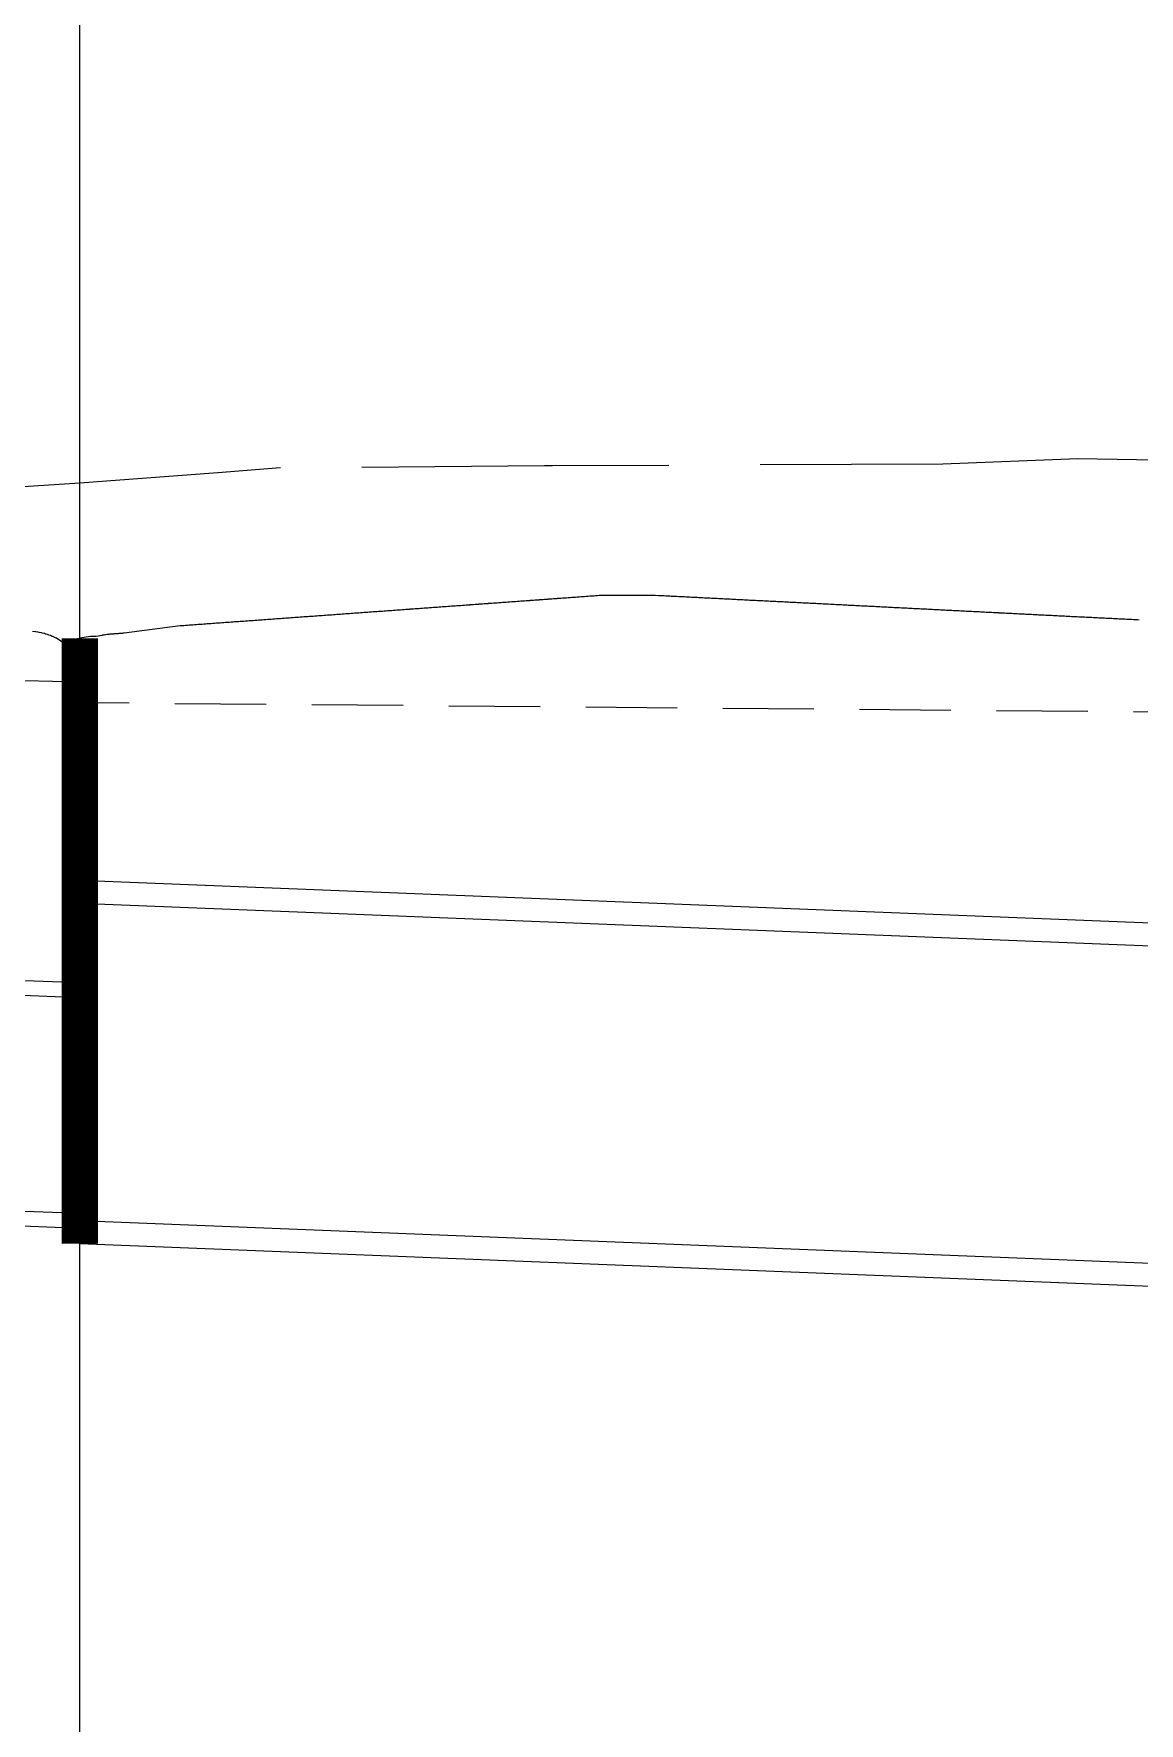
# Model space of a CAD drawing. Header units: metres. Extents: x 27 to 1668, y 87 to 577.
# Drawn here: x 455.85 to 486.12, y 323.75 to 370 of the extents above; entities that cross this region are included whole.
import ezdxf

# ---------------------------------------------------------------- set-up
doc = ezdxf.new("R2010")
doc.units = ezdxf.units.M
doc.linetypes.add('DASHED', pattern=[7.5, 5, -2.5])
doc.linetypes.add('HIDDEN', pattern=[3.75, 2.5, -1.25])
for name, color, linetype in [('c_Profile_design', 2, 'Continuous'), ('c_profile_existing', 251, 'DASHED'), ('c_swd_hgl', 150, 'HIDDEN'), ('C_SWD_PIPE_CL', 5, 'Continuous'), ('c_swd_pit', 5, 'Continuous'), ('C_TEXT_TABLE', 1, 'Continuous'), ('XREF', 7, 'Continuous')]:
    doc.layers.add(name, color=color, linetype=linetype)

# ---------------------------------------------------------------- blocks, each defined once
blk = doc.blocks.new('XD_SWD LS')
at = {"layer": 'c_Profile_design'}
for p, q in [((466.591, 354.276), (466.546, 354.272)), ((466.596, 354.276), (466.591, 354.276)), ((466.641, 354.279), (466.596, 354.276)), ((466.646, 354.28), (466.641, 354.279)), ((466.691, 354.283), (466.646, 354.28)), ((466.696, 354.283), (466.691, 354.283)), ((466.741, 354.287), (466.696, 354.283)), ((466.745, 354.287), (466.741, 354.287)), ((466.791, 354.29), (466.745, 354.287)), ((466.795, 354.29), (466.791, 354.29)), ((466.841, 354.294), (466.795, 354.29)), ((466.845, 354.294), (466.841, 354.294)), ((466.891, 354.297), (466.845, 354.294)), ((466.895, 354.298), (466.891, 354.297)), ((466.941, 354.301), (466.895, 354.298)), ((466.945, 354.301), (466.941, 354.301)), ((466.99, 354.305), (466.945, 354.301)), ((466.995, 354.305), (466.99, 354.305)), ((467.04, 354.308), (466.995, 354.305)), ((467.045, 354.308), (467.04, 354.308)), ((467.09, 354.312), (467.045, 354.308)), ((467.095, 354.312), (467.09, 354.312)), ((467.14, 354.315), (467.095, 354.312)), ((467.145, 354.316), (467.14, 354.315)), ((467.19, 354.319), (467.145, 354.316)), ((467.194, 354.319), (467.19, 354.319)), ((467.24, 354.323), (467.194, 354.319)), ((467.244, 354.323), (467.24, 354.323)), ((467.29, 354.326), (467.244, 354.323)), ((467.294, 354.326), (467.29, 354.326)), ((467.34, 354.33), (467.294, 354.326)), ((467.344, 354.33), (467.34, 354.33)), ((467.39, 354.333), (467.344, 354.33)), ((467.394, 354.334), (467.39, 354.333)), ((467.439, 354.337), (467.394, 354.334)), ((467.444, 354.337), (467.439, 354.337)), ((467.489, 354.341), (467.444, 354.337)), ((467.494, 354.341), (467.489, 354.341)), ((467.539, 354.344), (467.494, 354.341)), ((467.544, 354.344), (467.539, 354.344)), ((467.589, 354.348), (467.544, 354.344)), ((467.594, 354.348), (467.589, 354.348)), ((467.639, 354.351), (467.594, 354.348)), ((467.643, 354.352), (467.639, 354.351)), ((467.689, 354.355), (467.643, 354.352)), ((467.693, 354.355), (467.689, 354.355)), ((467.739, 354.359), (467.693, 354.355)), ((467.743, 354.359), (467.739, 354.359)), ((467.789, 354.362), (467.743, 354.359)), ((467.793, 354.363), (467.789, 354.362)), ((467.838, 354.366), (467.793, 354.363)), ((467.843, 354.366), (467.838, 354.366)), ((467.888, 354.369), (467.843, 354.366)), ((467.893, 354.37), (467.888, 354.369)), ((467.938, 354.373), (467.893, 354.37)), ((467.943, 354.373), (467.938, 354.373)), ((467.988, 354.377), (467.943, 354.373)), ((467.993, 354.377), (467.988, 354.377)), ((468.038, 354.38), (467.993, 354.377)), ((468.042, 354.381), (468.038, 354.38)), ((468.088, 354.384), (468.042, 354.381)), ((468.092, 354.384), (468.088, 354.384)), ((468.138, 354.388), (468.092, 354.384)), ((468.142, 354.388), (468.138, 354.388)), ((468.188, 354.391), (468.142, 354.388)), ((468.192, 354.391), (468.188, 354.391)), ((468.238, 354.395), (468.192, 354.391)), ((468.242, 354.395), (468.238, 354.395)), ((468.287, 354.398), (468.242, 354.395)), ((468.292, 354.399), (468.287, 354.398)), ((468.337, 354.402), (468.292, 354.399)), ((468.342, 354.402), (468.337, 354.402)), ((468.387, 354.406), (468.342, 354.402)), ((468.392, 354.406), (468.387, 354.406)), ((468.437, 354.409), (468.392, 354.406)), ((468.442, 354.409), (468.437, 354.409)), ((468.487, 354.413), (468.442, 354.409)), ((468.491, 354.413), (468.487, 354.413)), ((468.537, 354.416), (468.491, 354.413)), ((468.541, 354.417), (468.537, 354.416)), ((468.587, 354.42), (468.541, 354.417)), ((468.591, 354.42), (468.587, 354.42)), ((468.637, 354.424), (468.591, 354.42)), ((468.641, 354.424), (468.637, 354.424)), ((468.687, 354.427), (468.641, 354.424)), ((468.691, 354.427), (468.687, 354.427)), ((468.736, 354.431), (468.691, 354.427)), ((468.741, 354.431), (468.736, 354.431)), ((468.786, 354.434), (468.741, 354.431)), ((468.791, 354.435), (468.786, 354.434)), ((468.836, 354.438), (468.791, 354.435)), ((468.841, 354.438), (468.836, 354.438)), ((468.886, 354.442), (468.841, 354.438)), ((468.891, 354.442), (468.886, 354.442)), ((468.936, 354.445), (468.891, 354.442)), ((468.94, 354.445), (468.936, 354.445)), ((468.986, 354.449), (468.94, 354.445)), ((468.99, 354.449), (468.986, 354.449)), ((469.036, 354.452), (468.99, 354.449)), ((469.04, 354.453), (469.036, 354.452)), ((469.086, 354.456), (469.04, 354.453)), ((469.09, 354.456), (469.086, 354.456)), ((469.135, 354.46), (469.09, 354.456)), ((469.14, 354.46), (469.135, 354.46)), ((469.185, 354.463), (469.14, 354.46)), ((469.19, 354.464), (469.185, 354.463)), ((469.235, 354.467), (469.19, 354.464)), ((469.24, 354.467), (469.235, 354.467)), ((469.285, 354.47), (469.24, 354.467)), ((469.29, 354.471), (469.285, 354.47)), ((469.335, 354.474), (469.29, 354.471)), ((469.34, 354.474), (469.335, 354.474)), ((469.385, 354.478), (469.34, 354.474)), ((469.389, 354.478), (469.385, 354.478)), ((469.435, 354.481), (469.389, 354.478)), ((469.439, 354.482), (469.435, 354.481)), ((469.485, 354.485), (469.439, 354.482)), ((469.489, 354.485), (469.485, 354.485)), ((469.535, 354.489), (469.489, 354.485)), ((469.539, 354.489), (469.535, 354.489)), ((469.584, 354.492), (469.539, 354.489)), ((469.589, 354.492), (469.584, 354.492)), ((469.634, 354.496), (469.589, 354.492)), ((469.639, 354.496), (469.634, 354.496)), ((469.684, 354.499), (469.639, 354.496)), ((469.689, 354.5), (469.684, 354.499)), ((469.734, 354.503), (469.689, 354.5)), ((469.739, 354.503), (469.734, 354.503)), ((469.784, 354.507), (469.739, 354.503)), ((469.788, 354.507), (469.784, 354.507)), ((469.834, 354.51), (469.788, 354.507)), ((469.838, 354.51), (469.834, 354.51)), ((469.884, 354.514), (469.838, 354.51)), ((469.888, 354.514), (469.884, 354.514)), ((469.934, 354.517), (469.888, 354.514)), ((469.938, 354.518), (469.934, 354.517)), ((469.984, 354.521), (469.938, 354.518)), ((469.988, 354.521), (469.984, 354.521)), ((470.033, 354.525), (469.988, 354.521)), ((470.038, 354.525), (470.033, 354.525)), ((470.083, 354.528), (470.038, 354.525)), ((470.088, 354.528), (470.083, 354.528)), ((470.133, 354.532), (470.088, 354.528)), ((470.138, 354.532), (470.133, 354.532)), ((470.183, 354.535), (470.138, 354.532)), ((470.188, 354.536), (470.183, 354.535)), ((470.233, 354.539), (470.188, 354.536)), ((470.237, 354.539), (470.233, 354.539)), ((470.283, 354.543), (470.237, 354.539)), ((470.287, 354.543), (470.283, 354.543)), ((470.333, 354.546), (470.287, 354.543)), ((470.337, 354.546), (470.333, 354.546)), ((470.383, 354.55), (470.337, 354.546)), ((470.387, 354.55), (470.383, 354.55)), ((470.432, 354.553), (470.387, 354.55)), ((470.437, 354.554), (470.432, 354.553)), ((470.482, 354.557), (470.437, 354.554)), ((470.487, 354.557), (470.482, 354.557)), ((470.532, 354.561), (470.487, 354.557)), ((470.537, 354.561), (470.532, 354.561)), ((470.582, 354.564), (470.537, 354.561)), ((470.587, 354.565), (470.582, 354.564)), ((470.632, 354.568), (470.587, 354.565)), ((470.637, 354.568), (470.632, 354.568)), ((470.682, 354.571), (470.637, 354.568)), ((470.686, 354.572), (470.682, 354.571)), ((470.732, 354.575), (470.686, 354.572)), ((470.736, 354.575), (470.732, 354.575)), ((470.782, 354.579), (470.736, 354.575)), ((470.786, 354.579), (470.782, 354.579)), ((470.832, 354.582), (470.786, 354.579)), ((470.836, 354.583), (470.832, 354.582)), ((470.881, 354.586), (470.836, 354.583)), ((470.886, 354.586), (470.881, 354.586)), ((470.931, 354.589), (470.886, 354.586)), ((470.936, 354.59), (470.931, 354.589)), ((470.981, 354.593), (470.936, 354.59)), ((470.986, 354.593), (470.981, 354.593)), ((471.031, 354.597), (470.986, 354.593)), ((471.036, 354.597), (471.031, 354.597)), ((471.081, 354.6), (471.036, 354.597)), ((471.085, 354.601), (471.081, 354.6)), ((471.131, 354.604), (471.085, 354.601)), ((471.135, 354.604), (471.131, 354.604)), ((471.181, 354.608), (471.135, 354.604)), ((471.185, 354.608), (471.181, 354.608)), ((471.231, 354.611), (471.185, 354.608)), ((471.235, 354.611), (471.231, 354.611)), ((471.281, 354.615), (471.235, 354.611)), ((471.285, 354.615), (471.281, 354.615)), ((471.33, 354.618), (471.285, 354.615)), ((471.335, 354.619), (471.33, 354.618)), ((471.399, 354.619), (471.335, 354.619)), ((471.404, 354.62), (471.399, 354.619)), ((471.409, 354.62), (471.404, 354.62)), ((471.454, 354.62), (471.409, 354.62)), ((471.498, 354.62), (471.454, 354.62)), ((471.503, 354.62), (471.498, 354.62)), ((471.547, 354.62), (471.503, 354.62)), ((471.551, 354.62), (471.547, 354.62)), ((471.596, 354.62), (471.551, 354.62)), ((471.6, 354.62), (471.596, 354.62)), ((471.645, 354.62), (471.6, 354.62)), ((471.649, 354.62), (471.645, 354.62)), ((471.694, 354.62), (471.649, 354.62)), ((471.698, 354.62), (471.694, 354.62)), ((471.742, 354.62), (471.698, 354.62)), ((471.747, 354.62), (471.742, 354.62)), ((471.791, 354.62), (471.747, 354.62)), ((471.796, 354.62), (471.791, 354.62)), ((471.84, 354.62), (471.796, 354.62)), ((471.844, 354.62), (471.84, 354.62)), ((471.889, 354.62), (471.844, 354.62)), ((471.893, 354.62), (471.889, 354.62)), ((471.938, 354.62), (471.893, 354.62)), ((471.942, 354.62), (471.938, 354.62)), ((471.986, 354.62), (471.942, 354.62)), ((471.991, 354.62), (471.986, 354.62)), ((472.035, 354.62), (471.991, 354.62)), ((472.04, 354.62), (472.035, 354.62)), ((472.084, 354.62), (472.04, 354.62)), ((472.088, 354.62), (472.084, 354.62)), ((472.133, 354.62), (472.088, 354.62)), ((472.137, 354.62), (472.133, 354.62)), ((472.182, 354.62), (472.137, 354.62)), ((472.186, 354.62), (472.182, 354.62)), ((472.231, 354.62), (472.186, 354.62)), ((472.235, 354.62), (472.231, 354.62)), ((472.279, 354.62), (472.235, 354.62)), ((472.284, 354.62), (472.279, 354.62)), ((472.328, 354.62), (472.284, 354.62)), ((472.333, 354.62), (472.328, 354.62)), ((472.377, 354.62), (472.333, 354.62)), ((472.381, 354.62), (472.377, 354.62)), ((472.426, 354.62), (472.381, 354.62)), ((472.43, 354.62), (472.426, 354.62)), ((472.475, 354.62), (472.43, 354.62)), ((472.479, 354.62), (472.475, 354.62)), ((472.524, 354.62), (472.479, 354.62)), ((472.528, 354.62), (472.524, 354.62)), ((472.572, 354.62), (472.528, 354.62)), ((472.577, 354.62), (472.572, 354.62)), ((472.621, 354.62), (472.577, 354.62)), ((472.626, 354.62), (472.621, 354.62)), ((472.67, 354.62), (472.626, 354.62)), ((472.674, 354.62), (472.67, 354.62)), ((472.719, 354.62), (472.674, 354.62)), ((472.723, 354.62), (472.719, 354.62)), ((472.768, 354.62), (472.723, 354.62)), ((472.772, 354.62), (472.768, 354.62)), ((472.816, 354.62), (472.772, 354.62)), ((472.821, 354.62), (472.816, 354.62)), ((472.865, 354.62), (472.821, 354.62)), ((472.87, 354.62), (472.865, 354.62)), ((472.96, 354.617), (472.87, 354.62)), ((472.964, 354.617), (472.96, 354.617)), ((473.009, 354.615), (472.964, 354.617)), ((473.014, 354.615), (473.009, 354.615)), ((473.059, 354.612), (473.014, 354.615)), ((473.064, 354.612), (473.059, 354.612)), ((473.109, 354.61), (473.064, 354.612)), ((473.114, 354.61), (473.109, 354.61)), ((473.159, 354.607), (473.114, 354.61)), ((473.164, 354.607), (473.159, 354.607)), ((473.209, 354.605), (473.164, 354.607)), ((473.214, 354.604), (473.209, 354.605)), ((473.259, 354.602), (473.214, 354.604)), ((473.264, 354.602), (473.259, 354.602)), ((473.309, 354.599), (473.264, 354.602)), ((473.314, 354.599), (473.309, 354.599)), ((473.359, 354.597), (473.314, 354.599)), ((473.364, 354.597), (473.359, 354.597)), ((473.409, 354.594), (473.364, 354.597)), ((473.414, 354.594), (473.409, 354.594)), ((473.459, 354.592), (473.414, 354.594)), ((473.464, 354.592), (473.459, 354.592)), ((473.509, 354.589), (473.464, 354.592)), ((473.514, 354.589), (473.509, 354.589)), ((473.559, 354.587), (473.514, 354.589)), ((473.564, 354.587), (473.559, 354.587)), ((473.609, 354.584), (473.564, 354.587)), ((473.614, 354.584), (473.609, 354.584)), ((473.618, 354.584), (473.614, 354.584)), ((473.664, 354.582), (473.618, 354.584)), ((473.668, 354.582), (473.664, 354.582)), ((473.714, 354.579), (473.668, 354.582)), ((473.718, 354.579), (473.714, 354.579)), ((473.764, 354.577), (473.718, 354.579)), ((473.768, 354.577), (473.764, 354.577)), ((473.814, 354.574), (473.768, 354.577)), ((473.818, 354.574), (473.814, 354.574)), ((473.864, 354.572), (473.818, 354.574)), ((473.868, 354.572), (473.864, 354.572)), ((473.914, 354.569), (473.868, 354.572)), ((473.918, 354.569), (473.914, 354.569)), ((473.964, 354.567), (473.918, 354.569)), ((473.968, 354.567), (473.964, 354.567)), ((474.014, 354.564), (473.968, 354.567)), ((474.018, 354.564), (474.014, 354.564)), ((474.064, 354.562), (474.018, 354.564)), ((474.068, 354.561), (474.064, 354.562)), ((474.114, 354.559), (474.068, 354.561)), ((474.118, 354.559), (474.114, 354.559)), ((474.163, 354.556), (474.118, 354.559)), ((474.168, 354.556), (474.163, 354.556)), ((474.213, 354.554), (474.168, 354.556)), ((474.218, 354.554), (474.213, 354.554)), ((474.263, 354.551), (474.218, 354.554)), ((474.268, 354.551), (474.263, 354.551)), ((474.313, 354.549), (474.268, 354.551)), ((474.318, 354.549), (474.313, 354.549)), ((474.363, 354.546), (474.318, 354.549)), ((474.368, 354.546), (474.363, 354.546)), ((474.413, 354.544), (474.368, 354.546)), ((474.418, 354.544), (474.413, 354.544)), ((474.463, 354.541), (474.418, 354.544)), ((474.468, 354.541), (474.463, 354.541)), ((474.513, 354.539), (474.468, 354.541)), ((474.518, 354.539), (474.513, 354.539)), ((474.563, 354.536), (474.518, 354.539)), ((474.568, 354.536), (474.563, 354.536)), ((474.613, 354.534), (474.568, 354.536)), ((474.618, 354.534), (474.613, 354.534)), ((474.663, 354.531), (474.618, 354.534)), ((474.668, 354.531), (474.663, 354.531)), ((474.713, 354.529), (474.668, 354.531)), ((474.718, 354.529), (474.713, 354.529)), ((474.763, 354.526), (474.718, 354.529)), ((474.768, 354.526), (474.763, 354.526)), ((474.813, 354.524), (474.768, 354.526)), ((474.818, 354.523), (474.813, 354.524)), ((474.863, 354.521), (474.818, 354.523)), ((474.868, 354.521), (474.863, 354.521)), ((474.913, 354.518), (474.868, 354.521)), ((474.918, 354.518), (474.913, 354.518)), ((474.963, 354.516), (474.918, 354.518)), ((474.968, 354.516), (474.963, 354.516)), ((475.013, 354.513), (474.968, 354.516)), ((475.018, 354.513), (475.013, 354.513)), ((475.063, 354.511), (475.018, 354.513)), ((475.068, 354.511), (475.063, 354.511)), ((475.113, 354.508), (475.068, 354.511)), ((475.118, 354.508), (475.113, 354.508)), ((475.163, 354.506), (475.118, 354.508)), ((475.167, 354.506), (475.163, 354.506)), ((475.213, 354.503), (475.167, 354.506)), ((475.217, 354.503), (475.213, 354.503)), ((475.263, 354.501), (475.217, 354.503)), ((475.267, 354.501), (475.263, 354.501)), ((475.313, 354.498), (475.267, 354.501)), ((475.317, 354.498), (475.313, 354.498)), ((475.363, 354.496), (475.317, 354.498)), ((475.367, 354.496), (475.363, 354.496)), ((475.413, 354.493), (475.367, 354.496)), ((475.417, 354.493), (475.413, 354.493)), ((475.463, 354.49), (475.417, 354.493)), ((475.467, 354.49), (475.463, 354.49)), ((475.513, 354.488), (475.467, 354.49)), ((475.517, 354.488), (475.513, 354.488)), ((475.563, 354.485), (475.517, 354.488)), ((475.567, 354.485), (475.563, 354.485)), ((475.613, 354.483), (475.567, 354.485)), ((475.617, 354.483), (475.613, 354.483)), ((475.663, 354.48), (475.617, 354.483)), ((475.667, 354.48), (475.663, 354.48)), ((475.713, 354.478), (475.667, 354.48)), ((475.717, 354.478), (475.713, 354.478)), ((475.763, 354.475), (475.717, 354.478)), ((475.767, 354.475), (475.763, 354.475)), ((475.813, 354.473), (475.767, 354.475)), ((475.817, 354.473), (475.813, 354.473)), ((475.863, 354.47), (475.817, 354.473)), ((475.867, 354.47), (475.863, 354.47)), ((475.913, 354.468), (475.867, 354.47)), ((475.917, 354.468), (475.913, 354.468)), ((475.963, 354.465), (475.917, 354.468)), ((475.967, 354.465), (475.963, 354.465)), ((476.013, 354.462), (475.967, 354.465)), ((476.017, 354.462), (476.013, 354.462)), ((476.063, 354.46), (476.017, 354.462)), ((476.067, 354.46), (476.063, 354.46)), ((476.113, 354.457), (476.067, 354.46)), ((476.117, 354.457), (476.113, 354.457)), ((476.163, 354.455), (476.117, 354.457)), ((476.167, 354.455), (476.163, 354.455)), ((476.213, 354.452), (476.167, 354.455)), ((476.217, 354.452), (476.213, 354.452)), ((476.263, 354.45), (476.217, 354.452)), ((476.267, 354.45), (476.263, 354.45)), ((476.313, 354.447), (476.267, 354.45)), ((476.317, 354.447), (476.313, 354.447)), ((476.363, 354.445), (476.317, 354.447)), ((476.367, 354.445), (476.363, 354.445)), ((476.413, 354.442), (476.367, 354.445)), ((476.417, 354.442), (476.413, 354.442)), ((476.463, 354.44), (476.417, 354.442)), ((476.467, 354.439), (476.463, 354.44)), ((476.513, 354.437), (476.467, 354.439)), ((476.517, 354.437), (476.513, 354.437)), ((476.563, 354.434), (476.517, 354.437)), ((476.567, 354.434), (476.563, 354.434)), ((476.613, 354.432), (476.567, 354.434)), ((476.617, 354.432), (476.613, 354.432)), ((476.663, 354.429), (476.617, 354.432)), ((476.667, 354.429), (476.663, 354.429)), ((476.713, 354.427), (476.667, 354.429)), ((476.717, 354.427), (476.713, 354.427)), ((476.763, 354.424), (476.717, 354.427)), ((476.767, 354.424), (476.763, 354.424)), ((476.813, 354.422), (476.767, 354.424)), ((476.817, 354.422), (476.813, 354.422)), ((476.863, 354.419), (476.817, 354.422)), ((476.867, 354.419), (476.863, 354.419)), ((476.913, 354.417), (476.867, 354.419)), ((476.917, 354.416), (476.913, 354.417)), ((476.963, 354.414), (476.917, 354.416)), ((476.967, 354.414), (476.963, 354.414)), ((477.013, 354.411), (476.967, 354.414)), ((477.017, 354.411), (477.013, 354.411)), ((477.063, 354.409), (477.017, 354.411)), ((477.067, 354.409), (477.063, 354.409)), ((477.113, 354.406), (477.067, 354.409)), ((477.117, 354.406), (477.113, 354.406)), ((477.163, 354.404), (477.117, 354.406)), ((477.167, 354.404), (477.163, 354.404)), ((477.213, 354.401), (477.167, 354.404)), ((477.217, 354.401), (477.213, 354.401)), ((477.263, 354.399), (477.217, 354.401)), ((477.267, 354.399), (477.263, 354.399)), ((477.313, 354.396), (477.267, 354.399)), ((477.317, 354.396), (477.313, 354.396)), ((477.363, 354.394), (477.317, 354.396)), ((477.367, 354.393), (477.363, 354.394)), ((477.413, 354.391), (477.367, 354.393)), ((477.417, 354.391), (477.413, 354.391)), ((477.463, 354.388), (477.417, 354.391)), ((477.467, 354.388), (477.463, 354.388)), ((477.513, 354.386), (477.467, 354.388)), ((477.517, 354.386), (477.513, 354.386)), ((477.563, 354.383), (477.517, 354.386)), ((477.567, 354.383), (477.563, 354.383)), ((477.613, 354.381), (477.567, 354.383)), ((477.617, 354.381), (477.613, 354.381)), ((477.663, 354.378), (477.617, 354.381)), ((477.667, 354.378), (477.663, 354.378)), ((477.713, 354.376), (477.667, 354.378)), ((477.717, 354.376), (477.713, 354.376)), ((477.763, 354.373), (477.717, 354.376)), ((477.767, 354.373), (477.763, 354.373)), ((477.813, 354.37), (477.767, 354.373)), ((477.817, 354.37), (477.813, 354.37)), ((477.863, 354.368), (477.817, 354.37)), ((477.867, 354.368), (477.863, 354.368)), ((477.913, 354.365), (477.867, 354.368)), ((477.917, 354.365), (477.913, 354.365)), ((477.963, 354.363), (477.917, 354.365)), ((477.967, 354.363), (477.963, 354.363)), ((478.013, 354.36), (477.967, 354.363)), ((478.017, 354.36), (478.013, 354.36)), ((478.063, 354.358), (478.017, 354.36)), ((478.067, 354.358), (478.063, 354.358)), ((478.113, 354.355), (478.067, 354.358)), ((478.116, 354.355), (478.113, 354.355)), ((478.163, 354.352), (478.116, 354.355)), ((478.166, 354.352), (478.163, 354.352)), ((478.213, 354.35), (478.166, 354.352)), ((478.216, 354.35), (478.213, 354.35)), ((478.263, 354.347), (478.216, 354.35)), ((478.266, 354.347), (478.263, 354.347)), ((478.313, 354.345), (478.266, 354.347)), ((478.316, 354.345), (478.313, 354.345)), ((478.363, 354.342), (478.316, 354.345)), ((478.366, 354.342), (478.363, 354.342)), ((478.413, 354.34), (478.366, 354.342)), ((478.416, 354.34), (478.413, 354.34)), ((478.463, 354.337), (478.416, 354.34)), ((478.466, 354.337), (478.463, 354.337)), ((478.513, 354.334), (478.466, 354.337)), ((478.516, 354.334), (478.513, 354.334)), ((478.562, 354.332), (478.516, 354.334)), ((478.566, 354.332), (478.562, 354.332)), ((478.57, 354.332), (478.566, 354.332)), ((478.616, 354.329), (478.57, 354.332)), ((478.62, 354.329), (478.616, 354.329)), ((478.665, 354.327), (478.62, 354.329)), ((478.669, 354.327), (478.665, 354.327)), ((478.715, 354.324), (478.669, 354.327)), ((478.719, 354.324), (478.715, 354.324)), ((478.764, 354.322), (478.719, 354.324)), ((478.768, 354.322), (478.764, 354.322)), ((478.814, 354.319), (478.768, 354.322)), ((478.818, 354.319), (478.814, 354.319)), ((478.864, 354.317), (478.818, 354.319)), ((478.867, 354.317), (478.864, 354.317)), ((478.913, 354.314), (478.867, 354.317)), ((478.917, 354.314), (478.913, 354.314)), ((478.963, 354.312), (478.917, 354.314)), ((478.966, 354.312), (478.963, 354.312)), ((479.012, 354.309), (478.966, 354.312)), ((479.016, 354.309), (479.012, 354.309)), ((479.062, 354.307), (479.016, 354.309)), ((479.066, 354.307), (479.062, 354.307)), ((479.111, 354.304), (479.066, 354.307)), ((479.115, 354.304), (479.111, 354.304)), ((479.161, 354.302), (479.115, 354.304)), ((479.165, 354.302), (479.161, 354.302)), ((479.21, 354.299), (479.165, 354.302)), ((479.214, 354.299), (479.21, 354.299)), ((479.26, 354.297), (479.214, 354.299)), ((479.264, 354.297), (479.26, 354.297)), ((479.309, 354.294), (479.264, 354.297)), ((479.313, 354.294), (479.309, 354.294)), ((479.359, 354.292), (479.313, 354.294)), ((479.363, 354.292), (479.359, 354.292)), ((479.408, 354.289), (479.363, 354.292)), ((479.412, 354.289), (479.408, 354.289)), ((479.458, 354.287), (479.412, 354.289)), ((479.462, 354.287), (479.458, 354.287)), ((479.507, 354.284), (479.462, 354.287)), ((479.511, 354.284), (479.507, 354.284)), ((479.557, 354.282), (479.511, 354.284)), ((479.561, 354.282), (479.557, 354.282)), ((479.607, 354.279), (479.561, 354.282)), ((479.61, 354.279), (479.607, 354.279)), ((479.656, 354.277), (479.61, 354.279)), ((479.66, 354.277), (479.656, 354.277)), ((479.706, 354.274), (479.66, 354.277)), ((460.206, 353.814), (460.161, 353.811)), ((460.211, 353.814), (460.206, 353.814)), ((460.256, 353.818), (460.211, 353.814)), ((460.26, 353.818), (460.256, 353.818)), ((460.306, 353.821), (460.26, 353.818)), ((460.31, 353.821), (460.306, 353.821)), ((460.356, 353.825), (460.31, 353.821)), ((460.36, 353.825), (460.356, 353.825)), ((460.406, 353.828), (460.36, 353.825)), ((460.41, 353.829), (460.406, 353.828)), ((460.455, 353.832), (460.41, 353.829)), ((460.46, 353.832), (460.455, 353.832)), ((460.505, 353.836), (460.46, 353.832)), ((460.51, 353.836), (460.505, 353.836)), ((460.555, 353.839), (460.51, 353.836)), ((460.56, 353.84), (460.555, 353.839)), ((460.605, 353.843), (460.56, 353.84)), ((460.61, 353.843), (460.605, 353.843)), ((460.655, 353.846), (460.61, 353.843)), ((460.66, 353.847), (460.655, 353.846)), ((460.705, 353.85), (460.66, 353.847)), ((460.709, 353.85), (460.705, 353.85)), ((460.755, 353.854), (460.709, 353.85)), ((460.759, 353.854), (460.755, 353.854)), ((460.805, 353.857), (460.759, 353.854)), ((460.809, 353.858), (460.805, 353.857)), ((460.855, 353.861), (460.809, 353.858)), ((460.859, 353.861), (460.855, 353.861)), ((460.904, 353.864), (460.859, 353.861)), ((460.909, 353.865), (460.904, 353.864)), ((460.954, 353.868), (460.909, 353.865)), ((460.959, 353.868), (460.954, 353.868)), ((461.004, 353.872), (460.959, 353.868)), ((461.009, 353.872), (461.004, 353.872)), ((461.054, 353.875), (461.009, 353.872)), ((461.059, 353.876), (461.054, 353.875)), ((461.104, 353.879), (461.059, 353.876)), ((461.108, 353.879), (461.104, 353.879)), ((461.154, 353.883), (461.108, 353.879)), ((461.158, 353.883), (461.154, 353.883)), ((461.204, 353.886), (461.158, 353.883)), ((461.208, 353.886), (461.204, 353.886)), ((461.254, 353.89), (461.208, 353.886)), ((461.258, 353.89), (461.254, 353.89)), ((461.304, 353.893), (461.258, 353.89)), ((461.308, 353.894), (461.304, 353.893)), ((461.353, 353.897), (461.308, 353.894)), ((461.358, 353.897), (461.353, 353.897)), ((461.403, 353.901), (461.358, 353.897)), ((461.408, 353.901), (461.403, 353.901)), ((461.453, 353.904), (461.408, 353.901)), ((461.458, 353.904), (461.453, 353.904)), ((461.503, 353.908), (461.458, 353.904)), ((461.508, 353.908), (461.503, 353.908)), ((461.553, 353.911), (461.508, 353.908)), ((461.557, 353.912), (461.553, 353.911)), ((461.603, 353.915), (461.557, 353.912)), ((461.607, 353.915), (461.603, 353.915)), ((461.653, 353.919), (461.607, 353.915)), ((461.657, 353.919), (461.653, 353.919)), ((461.703, 353.922), (461.657, 353.919)), ((461.707, 353.922), (461.703, 353.922)), ((461.753, 353.926), (461.707, 353.922)), ((461.757, 353.926), (461.753, 353.926)), ((461.802, 353.929), (461.757, 353.926)), ((461.807, 353.93), (461.802, 353.929)), ((461.852, 353.933), (461.807, 353.93)), ((461.857, 353.933), (461.852, 353.933)), ((461.902, 353.937), (461.857, 353.933)), ((461.907, 353.937), (461.902, 353.937)), ((461.952, 353.94), (461.907, 353.937)), ((461.957, 353.941), (461.952, 353.94)), ((462.002, 353.944), (461.957, 353.941)), ((462.006, 353.944), (462.002, 353.944)), ((462.052, 353.947), (462.006, 353.944)), ((462.056, 353.948), (462.052, 353.947)), ((462.102, 353.951), (462.056, 353.948)), ((462.106, 353.951), (462.102, 353.951)), ((462.152, 353.955), (462.106, 353.951)), ((462.156, 353.955), (462.152, 353.955)), ((462.201, 353.958), (462.156, 353.955)), ((462.206, 353.959), (462.201, 353.958)), ((462.251, 353.962), (462.206, 353.959)), ((462.256, 353.962), (462.251, 353.962)), ((462.301, 353.965), (462.256, 353.962)), ((462.306, 353.966), (462.301, 353.965)), ((462.351, 353.969), (462.306, 353.966)), ((462.356, 353.969), (462.351, 353.969)), ((462.401, 353.973), (462.356, 353.969)), ((462.405, 353.973), (462.401, 353.973)), ((462.451, 353.976), (462.405, 353.973)), ((462.455, 353.977), (462.451, 353.976)), ((462.501, 353.98), (462.455, 353.977)), ((462.505, 353.98), (462.501, 353.98)), ((462.551, 353.984), (462.505, 353.98)), ((462.555, 353.984), (462.551, 353.984)), ((462.601, 353.987), (462.555, 353.984)), ((462.605, 353.987), (462.601, 353.987)), ((462.65, 353.991), (462.605, 353.987)), ((462.655, 353.991), (462.65, 353.991)), ((462.7, 353.994), (462.655, 353.991)), ((462.705, 353.995), (462.7, 353.994)), ((462.75, 353.998), (462.705, 353.995)), ((462.755, 353.998), (462.75, 353.998)), ((462.8, 354.002), (462.755, 353.998)), ((462.805, 354.002), (462.8, 354.002)), ((462.85, 354.005), (462.805, 354.002)), ((462.854, 354.005), (462.85, 354.005)), ((462.9, 354.009), (462.854, 354.005)), ((462.904, 354.009), (462.9, 354.009)), ((462.95, 354.012), (462.904, 354.009)), ((462.954, 354.013), (462.95, 354.012)), ((463, 354.016), (462.954, 354.013)), ((463.004, 354.016), (463, 354.016)), ((463.05, 354.02), (463.004, 354.016)), ((463.054, 354.02), (463.05, 354.02)), ((463.099, 354.023), (463.054, 354.02)), ((463.104, 354.023), (463.099, 354.023)), ((463.149, 354.027), (463.104, 354.023)), ((463.154, 354.027), (463.149, 354.027)), ((463.199, 354.03), (463.154, 354.027)), ((463.204, 354.031), (463.199, 354.03)), ((463.249, 354.034), (463.204, 354.031)), ((463.254, 354.034), (463.249, 354.034)), ((463.299, 354.038), (463.254, 354.034)), ((463.303, 354.038), (463.299, 354.038)), ((463.349, 354.041), (463.303, 354.038)), ((463.353, 354.042), (463.349, 354.041)), ((463.399, 354.045), (463.353, 354.042)), ((463.403, 354.045), (463.399, 354.045)), ((463.449, 354.048), (463.403, 354.045)), ((463.453, 354.049), (463.449, 354.048)), ((463.498, 354.052), (463.453, 354.049)), ((463.503, 354.052), (463.498, 354.052)), ((463.548, 354.056), (463.503, 354.052)), ((463.553, 354.056), (463.548, 354.056)), ((463.598, 354.059), (463.553, 354.056)), ((463.603, 354.06), (463.598, 354.059)), ((463.648, 354.063), (463.603, 354.06)), ((463.653, 354.063), (463.648, 354.063)), ((463.698, 354.066), (463.653, 354.063)), ((463.703, 354.067), (463.698, 354.066)), ((463.748, 354.07), (463.703, 354.067)), ((463.752, 354.07), (463.748, 354.07)), ((463.798, 354.074), (463.752, 354.07)), ((463.802, 354.074), (463.798, 354.074)), ((463.848, 354.077), (463.802, 354.074)), ((463.852, 354.078), (463.848, 354.077)), ((463.898, 354.081), (463.852, 354.078)), ((463.902, 354.081), (463.898, 354.081)), ((463.947, 354.085), (463.902, 354.081)), ((463.952, 354.085), (463.947, 354.085)), ((463.997, 354.088), (463.952, 354.085)), ((464.002, 354.088), (463.997, 354.088)), ((464.047, 354.092), (464.002, 354.088)), ((464.052, 354.092), (464.047, 354.092)), ((464.097, 354.095), (464.052, 354.092)), ((464.102, 354.096), (464.097, 354.095)), ((464.147, 354.099), (464.102, 354.096)), ((464.151, 354.099), (464.147, 354.099)), ((464.197, 354.103), (464.151, 354.099)), ((464.201, 354.103), (464.197, 354.103)), ((464.247, 354.106), (464.201, 354.103)), ((464.251, 354.106), (464.247, 354.106)), ((464.297, 354.11), (464.251, 354.106)), ((464.301, 354.11), (464.297, 354.11)), ((464.347, 354.113), (464.301, 354.11)), ((464.351, 354.114), (464.347, 354.113)), ((464.396, 354.117), (464.351, 354.114)), ((464.401, 354.117), (464.396, 354.117)), ((464.446, 354.121), (464.401, 354.117)), ((464.451, 354.121), (464.446, 354.121)), ((464.496, 354.124), (464.451, 354.121)), ((464.501, 354.124), (464.496, 354.124)), ((464.546, 354.128), (464.501, 354.124)), ((464.551, 354.128), (464.546, 354.128)), ((464.596, 354.131), (464.551, 354.128)), ((464.6, 354.132), (464.596, 354.131)), ((464.646, 354.135), (464.6, 354.132)), ((464.65, 354.135), (464.646, 354.135)), ((464.696, 354.139), (464.65, 354.135)), ((464.7, 354.139), (464.696, 354.139)), ((464.746, 354.142), (464.7, 354.139)), ((464.75, 354.143), (464.746, 354.142)), ((464.795, 354.146), (464.75, 354.143)), ((464.8, 354.146), (464.795, 354.146)), ((464.845, 354.149), (464.8, 354.146)), ((464.85, 354.15), (464.845, 354.149)), ((464.895, 354.153), (464.85, 354.15)), ((464.9, 354.153), (464.895, 354.153)), ((464.945, 354.157), (464.9, 354.153)), ((464.95, 354.157), (464.945, 354.157)), ((464.995, 354.16), (464.95, 354.157)), ((465, 354.161), (464.995, 354.16)), ((465.045, 354.164), (465, 354.161)), ((465.049, 354.164), (465.045, 354.164)), ((465.095, 354.167), (465.049, 354.164)), ((465.099, 354.168), (465.095, 354.167)), ((465.145, 354.171), (465.099, 354.168)), ((465.149, 354.171), (465.145, 354.171)), ((465.195, 354.175), (465.149, 354.171)), ((465.199, 354.175), (465.195, 354.175)), ((465.244, 354.178), (465.199, 354.175)), ((465.249, 354.179), (465.244, 354.178)), ((465.294, 354.182), (465.249, 354.179)), ((465.299, 354.182), (465.294, 354.182)), ((465.344, 354.186), (465.299, 354.182)), ((465.349, 354.186), (465.344, 354.186)), ((465.394, 354.189), (465.349, 354.186)), ((465.399, 354.189), (465.394, 354.189)), ((465.444, 354.193), (465.399, 354.189)), ((465.448, 354.193), (465.444, 354.193)), ((465.494, 354.196), (465.448, 354.193)), ((465.498, 354.197), (465.494, 354.196)), ((465.544, 354.2), (465.498, 354.197)), ((465.548, 354.2), (465.544, 354.2)), ((465.594, 354.204), (465.548, 354.2)), ((465.598, 354.204), (465.594, 354.204)), ((465.644, 354.207), (465.598, 354.204)), ((465.648, 354.207), (465.644, 354.207)), ((465.693, 354.211), (465.648, 354.207)), ((465.698, 354.211), (465.693, 354.211)), ((465.743, 354.214), (465.698, 354.211)), ((465.748, 354.215), (465.743, 354.214)), ((465.793, 354.218), (465.748, 354.215)), ((465.798, 354.218), (465.793, 354.218)), ((465.843, 354.222), (465.798, 354.218)), ((465.848, 354.222), (465.843, 354.222)), ((465.893, 354.225), (465.848, 354.222)), ((465.897, 354.225), (465.893, 354.225)), ((465.943, 354.229), (465.897, 354.225)), ((465.947, 354.229), (465.943, 354.229)), ((465.993, 354.232), (465.947, 354.229)), ((465.997, 354.233), (465.993, 354.232)), ((466.043, 354.236), (465.997, 354.233)), ((466.047, 354.236), (466.043, 354.236)), ((466.092, 354.24), (466.047, 354.236)), ((466.097, 354.24), (466.092, 354.24)), ((466.142, 354.243), (466.097, 354.24)), ((466.147, 354.244), (466.142, 354.243)), ((466.192, 354.247), (466.147, 354.244)), ((466.197, 354.247), (466.192, 354.247)), ((466.242, 354.25), (466.197, 354.247)), ((466.247, 354.251), (466.242, 354.25)), ((466.292, 354.254), (466.247, 354.251)), ((466.297, 354.254), (466.292, 354.254)), ((466.342, 354.258), (466.297, 354.254)), ((466.346, 354.258), (466.342, 354.258)), ((466.392, 354.261), (466.346, 354.258)), ((466.396, 354.262), (466.392, 354.261)), ((466.442, 354.265), (466.396, 354.262)), ((466.446, 354.265), (466.442, 354.265)), ((466.492, 354.268), (466.446, 354.265)), ((466.496, 354.269), (466.492, 354.268)), ((466.541, 354.272), (466.496, 354.269)), ((466.546, 354.272), (466.541, 354.272)), ((479.709, 354.274), (479.706, 354.274)), ((479.755, 354.272), (479.709, 354.274)), ((479.759, 354.272), (479.755, 354.272)), ((479.805, 354.269), (479.759, 354.272)), ((479.809, 354.269), (479.805, 354.269)), ((479.854, 354.267), (479.809, 354.269)), ((479.858, 354.267), (479.854, 354.267)), ((479.904, 354.264), (479.858, 354.267)), ((479.908, 354.264), (479.904, 354.264)), ((479.953, 354.262), (479.908, 354.264)), ((479.957, 354.261), (479.953, 354.262)), ((480.003, 354.259), (479.957, 354.261)), ((480.007, 354.259), (480.003, 354.259)), ((480.052, 354.257), (480.007, 354.259)), ((480.056, 354.256), (480.052, 354.257)), ((480.102, 354.254), (480.056, 354.256)), ((480.106, 354.254), (480.102, 354.254)), ((480.151, 354.251), (480.106, 354.254)), ((480.155, 354.251), (480.151, 354.251)), ((480.201, 354.249), (480.155, 354.251)), ((480.205, 354.249), (480.201, 354.249)), ((480.25, 354.246), (480.205, 354.249)), ((480.254, 354.246), (480.25, 354.246)), ((480.3, 354.244), (480.254, 354.246)), ((480.304, 354.244), (480.3, 354.244)), ((480.35, 354.241), (480.304, 354.244)), ((480.353, 354.241), (480.35, 354.241)), ((480.399, 354.239), (480.353, 354.241)), ((480.403, 354.239), (480.399, 354.239)), ((480.449, 354.236), (480.403, 354.239)), ((480.452, 354.236), (480.449, 354.236)), ((480.498, 354.234), (480.452, 354.236)), ((480.502, 354.234), (480.498, 354.234)), ((480.548, 354.231), (480.502, 354.234)), ((480.552, 354.231), (480.548, 354.231)), ((480.597, 354.229), (480.552, 354.231)), ((480.601, 354.229), (480.597, 354.229)), ((480.647, 354.226), (480.601, 354.229)), ((480.692, 354.224), (480.647, 354.226)), ((480.696, 354.224), (480.692, 354.224)), ((480.742, 354.221), (480.696, 354.224)), ((480.746, 354.221), (480.742, 354.221)), ((480.791, 354.219), (480.746, 354.221)), ((480.795, 354.219), (480.791, 354.219)), ((480.841, 354.216), (480.795, 354.219)), ((480.845, 354.216), (480.841, 354.216)), ((480.891, 354.214), (480.845, 354.216)), ((480.894, 354.214), (480.891, 354.214)), ((480.94, 354.211), (480.894, 354.214)), ((480.944, 354.211), (480.94, 354.211)), ((480.99, 354.209), (480.944, 354.211)), ((480.993, 354.209), (480.99, 354.209)), ((481.039, 354.206), (480.993, 354.209)), ((481.043, 354.206), (481.039, 354.206)), ((481.089, 354.204), (481.043, 354.206)), ((481.093, 354.204), (481.089, 354.204)), ((481.138, 354.201), (481.093, 354.204)), ((481.142, 354.201), (481.138, 354.201)), ((481.188, 354.199), (481.142, 354.201)), ((481.192, 354.199), (481.188, 354.199)), ((481.237, 354.196), (481.192, 354.199)), ((481.241, 354.196), (481.237, 354.196)), ((481.287, 354.194), (481.241, 354.196)), ((481.291, 354.194), (481.287, 354.194)), ((481.336, 354.191), (481.291, 354.194)), ((481.34, 354.191), (481.336, 354.191)), ((481.386, 354.189), (481.34, 354.191)), ((481.39, 354.189), (481.386, 354.189)), ((481.435, 354.186), (481.39, 354.189)), ((481.439, 354.186), (481.435, 354.186)), ((481.485, 354.184), (481.439, 354.186)), ((481.489, 354.184), (481.485, 354.184)), ((481.534, 354.181), (481.489, 354.184)), ((481.538, 354.181), (481.534, 354.181)), ((481.584, 354.179), (481.538, 354.181)), ((481.588, 354.179), (481.584, 354.179)), ((481.634, 354.176), (481.588, 354.179)), ((481.637, 354.176), (481.634, 354.176)), ((481.683, 354.174), (481.637, 354.176)), ((481.687, 354.174), (481.683, 354.174)), ((481.733, 354.171), (481.687, 354.174)), ((481.736, 354.171), (481.733, 354.171)), ((481.782, 354.169), (481.736, 354.171)), ((481.786, 354.169), (481.782, 354.169)), ((481.832, 354.166), (481.786, 354.169)), ((481.836, 354.166), (481.832, 354.166)), ((481.881, 354.164), (481.836, 354.166)), ((481.885, 354.164), (481.881, 354.164)), ((481.931, 354.161), (481.885, 354.164)), ((481.935, 354.161), (481.931, 354.161)), ((481.98, 354.159), (481.935, 354.161)), ((481.984, 354.159), (481.98, 354.159)), ((482.03, 354.156), (481.984, 354.159)), ((482.034, 354.156), (482.03, 354.156)), ((482.079, 354.154), (482.034, 354.156)), ((482.083, 354.154), (482.079, 354.154)), ((482.129, 354.151), (482.083, 354.154)), ((482.133, 354.151), (482.129, 354.151)), ((482.178, 354.149), (482.133, 354.151)), ((482.182, 354.148), (482.178, 354.149)), ((482.228, 354.146), (482.182, 354.148)), ((482.232, 354.146), (482.228, 354.146)), ((482.277, 354.144), (482.232, 354.146)), ((482.281, 354.143), (482.277, 354.144)), ((482.327, 354.141), (482.281, 354.143)), ((482.331, 354.141), (482.327, 354.141)), ((482.377, 354.138), (482.331, 354.141)), ((482.38, 354.138), (482.377, 354.138)), ((482.426, 354.136), (482.38, 354.138)), ((482.43, 354.136), (482.426, 354.136)), ((482.476, 354.133), (482.43, 354.136)), ((482.479, 354.133), (482.476, 354.133)), ((482.525, 354.131), (482.479, 354.133)), ((482.529, 354.131), (482.525, 354.131)), ((482.575, 354.128), (482.529, 354.131)), ((482.579, 354.128), (482.575, 354.128)), ((482.624, 354.126), (482.579, 354.128)), ((482.628, 354.126), (482.624, 354.126)), ((482.674, 354.123), (482.628, 354.126)), ((482.678, 354.123), (482.674, 354.123)), ((482.723, 354.121), (482.678, 354.123)), ((482.727, 354.121), (482.723, 354.121)), ((482.773, 354.118), (482.727, 354.121)), ((482.777, 354.118), (482.773, 354.118)), ((482.822, 354.116), (482.777, 354.118)), ((482.826, 354.116), (482.822, 354.116)), ((482.872, 354.113), (482.826, 354.116)), ((482.876, 354.113), (482.872, 354.113)), ((482.921, 354.111), (482.876, 354.113)), ((482.925, 354.111), (482.921, 354.111)), ((482.971, 354.108), (482.925, 354.111)), ((482.975, 354.108), (482.971, 354.108)), ((483.02, 354.106), (482.975, 354.108)), ((483.024, 354.106), (483.02, 354.106)), ((483.07, 354.103), (483.024, 354.106)), ((483.074, 354.103), (483.07, 354.103)), ((483.12, 354.101), (483.074, 354.103)), ((483.123, 354.101), (483.12, 354.101)), ((483.169, 354.098), (483.123, 354.101)), ((483.173, 354.098), (483.169, 354.098)), ((483.219, 354.096), (483.173, 354.098)), ((483.222, 354.096), (483.219, 354.096)), ((483.268, 354.093), (483.222, 354.096)), ((483.272, 354.093), (483.268, 354.093)), ((483.318, 354.091), (483.272, 354.093)), ((483.322, 354.091), (483.318, 354.091)), ((483.367, 354.088), (483.322, 354.091)), ((483.371, 354.088), (483.367, 354.088)), ((483.417, 354.086), (483.371, 354.088)), ((483.421, 354.086), (483.417, 354.086)), ((483.466, 354.083), (483.421, 354.086)), ((483.47, 354.083), (483.466, 354.083)), ((483.516, 354.081), (483.47, 354.083)), ((483.52, 354.081), (483.516, 354.081)), ((483.565, 354.078), (483.52, 354.081)), ((483.569, 354.078), (483.565, 354.078)), ((483.573, 354.078), (483.569, 354.078)), ((483.619, 354.076), (483.573, 354.078)), ((483.623, 354.076), (483.619, 354.076)), ((483.669, 354.073), (483.623, 354.076)), ((483.673, 354.073), (483.669, 354.073)), ((483.719, 354.071), (483.673, 354.073)), ((483.723, 354.071), (483.719, 354.071)), ((483.769, 354.068), (483.723, 354.071)), ((483.773, 354.068), (483.769, 354.068)), ((483.819, 354.066), (483.773, 354.068)), ((483.823, 354.066), (483.819, 354.066)), ((483.869, 354.063), (483.823, 354.066)), ((483.873, 354.063), (483.869, 354.063)), ((483.919, 354.061), (483.873, 354.063)), ((483.923, 354.061), (483.919, 354.061)), ((483.969, 354.058), (483.923, 354.061)), ((483.973, 354.058), (483.969, 354.058)), ((484.019, 354.056), (483.973, 354.058)), ((484.023, 354.056), (484.019, 354.056)), ((484.069, 354.053), (484.023, 354.056)), ((484.073, 354.053), (484.069, 354.053)), ((484.119, 354.051), (484.073, 354.053)), ((484.123, 354.051), (484.119, 354.051)), ((484.169, 354.048), (484.123, 354.051)), ((484.173, 354.048), (484.169, 354.048)), ((484.219, 354.046), (484.173, 354.048)), ((484.223, 354.046), (484.219, 354.046)), ((484.269, 354.043), (484.223, 354.046)), ((484.273, 354.043), (484.269, 354.043)), ((484.319, 354.041), (484.273, 354.043)), ((484.323, 354.041), (484.319, 354.041)), ((484.369, 354.038), (484.323, 354.041)), ((484.373, 354.038), (484.369, 354.038)), ((484.419, 354.036), (484.373, 354.038)), ((484.423, 354.036), (484.419, 354.036)), ((484.469, 354.033), (484.423, 354.036)), ((484.473, 354.033), (484.469, 354.033)), ((484.519, 354.031), (484.473, 354.033)), ((484.523, 354.031), (484.519, 354.031)), ((484.569, 354.028), (484.523, 354.031)), ((484.573, 354.028), (484.569, 354.028)), ((484.619, 354.026), (484.573, 354.028)), ((484.623, 354.026), (484.619, 354.026)), ((484.669, 354.023), (484.623, 354.026)), ((484.673, 354.023), (484.669, 354.023)), ((484.719, 354.021), (484.673, 354.023)), ((484.723, 354.021), (484.719, 354.021)), ((484.769, 354.018), (484.723, 354.021)), ((484.773, 354.018), (484.769, 354.018)), ((484.819, 354.016), (484.773, 354.018)), ((484.823, 354.016), (484.819, 354.016)), ((484.869, 354.013), (484.823, 354.016)), ((484.873, 354.013), (484.869, 354.013)), ((484.919, 354.011), (484.873, 354.013)), ((484.923, 354.011), (484.919, 354.011)), ((484.969, 354.008), (484.923, 354.011)), ((484.973, 354.008), (484.969, 354.008)), ((485.019, 354.006), (484.973, 354.008)), ((485.023, 354.006), (485.019, 354.006)), ((485.069, 354.003), (485.023, 354.006)), ((485.073, 354.003), (485.069, 354.003)), ((485.119, 354.001), (485.073, 354.003)), ((485.123, 354.001), (485.119, 354.001)), ((485.169, 353.999), (485.123, 354.001)), ((485.173, 353.998), (485.169, 353.999)), ((485.218, 353.996), (485.173, 353.998)), ((485.222, 353.996), (485.218, 353.996)), ((485.268, 353.994), (485.222, 353.996)), ((485.272, 353.994), (485.268, 353.994)), ((485.318, 353.991), (485.272, 353.994)), ((485.322, 353.991), (485.318, 353.991)), ((485.368, 353.989), (485.322, 353.991)), ((485.372, 353.989), (485.368, 353.989)), ((485.418, 353.986), (485.372, 353.989)), ((485.422, 353.986), (485.418, 353.986)), ((485.468, 353.984), (485.422, 353.986)), ((485.472, 353.984), (485.468, 353.984)), ((485.518, 353.981), (485.472, 353.984)), ((485.522, 353.981), (485.518, 353.981)), ((485.568, 353.979), (485.522, 353.981)), ((485.572, 353.979), (485.568, 353.979)), ((485.618, 353.976), (485.572, 353.979)), ((485.622, 353.976), (485.618, 353.976)), ((485.668, 353.974), (485.622, 353.976)), ((485.672, 353.974), (485.668, 353.974)), ((485.718, 353.971), (485.672, 353.974)), ((485.722, 353.971), (485.718, 353.971)), ((485.768, 353.969), (485.722, 353.971)), ((485.772, 353.969), (485.768, 353.969)), ((485.818, 353.966), (485.772, 353.969)), ((485.822, 353.966), (485.818, 353.966)), ((485.868, 353.964), (485.822, 353.966)), ((485.872, 353.964), (485.868, 353.964)), ((485.918, 353.961), (485.872, 353.964)), ((485.922, 353.961), (485.918, 353.961)), ((485.968, 353.959), (485.922, 353.961)), ((485.972, 353.959), (485.968, 353.959)), ((486.018, 353.956), (485.972, 353.959)), ((486.022, 353.956), (486.018, 353.956)), ((486.068, 353.954), (486.022, 353.956)), ((486.072, 353.954), (486.068, 353.954)), ((486.118, 353.951), (486.072, 353.954)), ((486.122, 353.951), (486.118, 353.951)), ((455.89, 353.63), (455.816, 353.638)), ((455.906, 353.624), (455.89, 353.63)), ((455.976, 353.616), (455.906, 353.624)), ((455.997, 353.607), (455.976, 353.616)), ((456.062, 353.599), (455.997, 353.607)), ((456.087, 353.587), (456.062, 353.599)), ((456.146, 353.579), (456.087, 353.587)), ((456.178, 353.564), (456.146, 353.579)), ((456.23, 353.555), (456.178, 353.564)), ((456.268, 353.535), (456.23, 353.555)), ((456.313, 353.527), (456.268, 353.535)), ((456.359, 353.501), (456.313, 353.527)), ((456.395, 353.494), (456.359, 353.501)), ((456.449, 353.459), (456.395, 353.494)), ((456.476, 353.453), (456.449, 353.459)), ((456.54, 353.408), (456.476, 353.453)), ((456.554, 353.404), (456.54, 353.408)), ((456.63, 353.343), (456.554, 353.404)), ((456.668, 353.357), (456.633, 353.342)), ((457.098, 353.449), (456.668, 353.357)), ((457.115, 353.453), (457.098, 353.449)), ((457.407, 353.5), (457.115, 353.453)), ((457.423, 353.5), (457.407, 353.5)), ((457.458, 353.5), (457.423, 353.5)), ((457.47, 353.5), (457.458, 353.5)), ((457.511, 353.5), (457.47, 353.5)), ((457.518, 353.5), (457.511, 353.5)), ((457.565, 353.5), (457.518, 353.5)), ((457.615, 353.511), (457.565, 353.5)), ((457.565, 353.5), (457.565, 353.5)), ((457.565, 353.5), (457.565, 353.5)), ((457.619, 353.512), (457.615, 353.511)), ((457.665, 353.522), (457.619, 353.512)), ((457.672, 353.522), (457.665, 353.522)), ((457.715, 353.531), (457.672, 353.522)), ((457.725, 353.532), (457.715, 353.531)), ((457.765, 353.54), (457.725, 353.532)), ((457.777, 353.541), (457.765, 353.54)), ((457.815, 353.548), (457.777, 353.541)), ((457.829, 353.549), (457.815, 353.548)), ((457.865, 353.555), (457.829, 353.549)), ((457.881, 353.557), (457.865, 353.555)), ((457.898, 353.558), (457.881, 353.557)), ((457.914, 353.559), (457.898, 353.558)), ((457.931, 353.56), (457.914, 353.559)), ((457.948, 353.562), (457.931, 353.56)), ((457.964, 353.563), (457.948, 353.562)), ((457.981, 353.564), (457.964, 353.563)), ((457.997, 353.565), (457.981, 353.564)), ((458.014, 353.566), (457.997, 353.565)), ((458.031, 353.568), (458.014, 353.566)), ((458.047, 353.569), (458.031, 353.568)), ((458.064, 353.57), (458.047, 353.569)), ((458.08, 353.571), (458.064, 353.57)), ((458.097, 353.573), (458.08, 353.571)), ((458.114, 353.574), (458.097, 353.573)), ((458.13, 353.575), (458.114, 353.574)), ((458.147, 353.576), (458.13, 353.575)), ((458.163, 353.577), (458.147, 353.576)), ((458.18, 353.579), (458.163, 353.577)), ((458.197, 353.58), (458.18, 353.579)), ((458.213, 353.581), (458.197, 353.58)), ((458.23, 353.582), (458.213, 353.581)), ((458.246, 353.583), (458.23, 353.582)), ((458.263, 353.585), (458.246, 353.583)), ((458.28, 353.586), (458.263, 353.585)), ((458.296, 353.587), (458.28, 353.586)), ((458.313, 353.588), (458.296, 353.587)), ((458.329, 353.59), (458.313, 353.588)), ((459.861, 353.789), (458.329, 353.59)), ((459.907, 353.792), (459.861, 353.789)), ((459.911, 353.793), (459.907, 353.792)), ((459.957, 353.796), (459.911, 353.793)), ((459.961, 353.796), (459.957, 353.796)), ((460.007, 353.8), (459.961, 353.796)), ((460.011, 353.8), (460.007, 353.8)), ((460.056, 353.803), (460.011, 353.8)), ((460.061, 353.803), (460.056, 353.803)), ((460.106, 353.807), (460.061, 353.803)), ((460.111, 353.807), (460.106, 353.807)), ((460.156, 353.81), (460.111, 353.807)), ((460.161, 353.811), (460.156, 353.81)), ((456.631, 353.343), (456.63, 353.343)), ((456.632, 353.342), (456.631, 353.343)), ((456.633, 353.342), (456.632, 353.342)), ((456.633, 353.342), (456.633, 353.342))]:
    blk.add_line(p, q, dxfattribs=at)
at = {"layer": 'c_profile_existing'}
for p, q in [((460.888, 357.978), (457.115, 357.696)), ((462.604, 358.113), (460.888, 357.978)), ((469.837, 358.169), (462.604, 358.113)), ((469.94, 358.172), (469.837, 358.169)), ((470.059, 358.169), (469.94, 358.172)), ((480.745, 358.221), (470.059, 358.169)), ((484.438, 358.366), (480.745, 358.221)), ((488.122, 358.305), (484.438, 358.366)), ((457.115, 357.696), (454.993, 357.564))]:
    blk.add_line(p, q, dxfattribs=at)
at = {"layer": 'c_swd_hgl'}
for p, q in [((457.115, 352.247), (426.112, 352.994)), ((456.915, 351.683), (456.915, 352.247)), ((457.115, 351.683), (457.115, 352.247)), ((492.215, 351.381), (457.115, 351.683)), ((457.115, 351.683), (457.115, 351.683))]:
    blk.add_line(p, q, dxfattribs=at)
at = {"layer": 'C_SWD_PIPE_CL'}
for p, q in [((492.215, 345.42), (457.115, 346.824)), ((492.215, 344.79), (457.115, 346.194)), ((457.115, 344.015), (426.112, 345.255)), ((457.115, 343.61), (426.112, 344.85)), ((457.115, 337.7), (426.112, 338.94)), ((457.115, 337.295), (426.112, 338.535)), ((492.215, 336.1), (457.115, 337.504)), ((492.215, 335.47), (457.115, 336.874))]:
    blk.add_line(p, q, dxfattribs=at)
at = {"layer": 'c_swd_pit', "flags": 128}
blk.add_lwpolyline([(457.115, 353.453, 1, 1, 0), (457.115, 336.874, 1, 1, 0)], format="xyseb", dxfattribs=at)
blk.add_lwpolyline([(457.115, 353.453, 1, 1, 0), (457.115, 336.874, 1, 1, 0)], format="xyseb", dxfattribs=at)
at = {"layer": 'C_TEXT_TABLE'}
for q in [(457.115, 563), (457.115, 460), (457.115, 460), (457.115, 460)]:
    blk.add_line((457.115, 285), q, dxfattribs=at)

msp = doc.modelspace()

# ---------------------------------------------------------------- block references
at = {"layer": 'XREF'}
msp.add_blockref('XD_SWD LS', (0, 0), dxfattribs=at)

doc.saveas('drawing.dxf')
